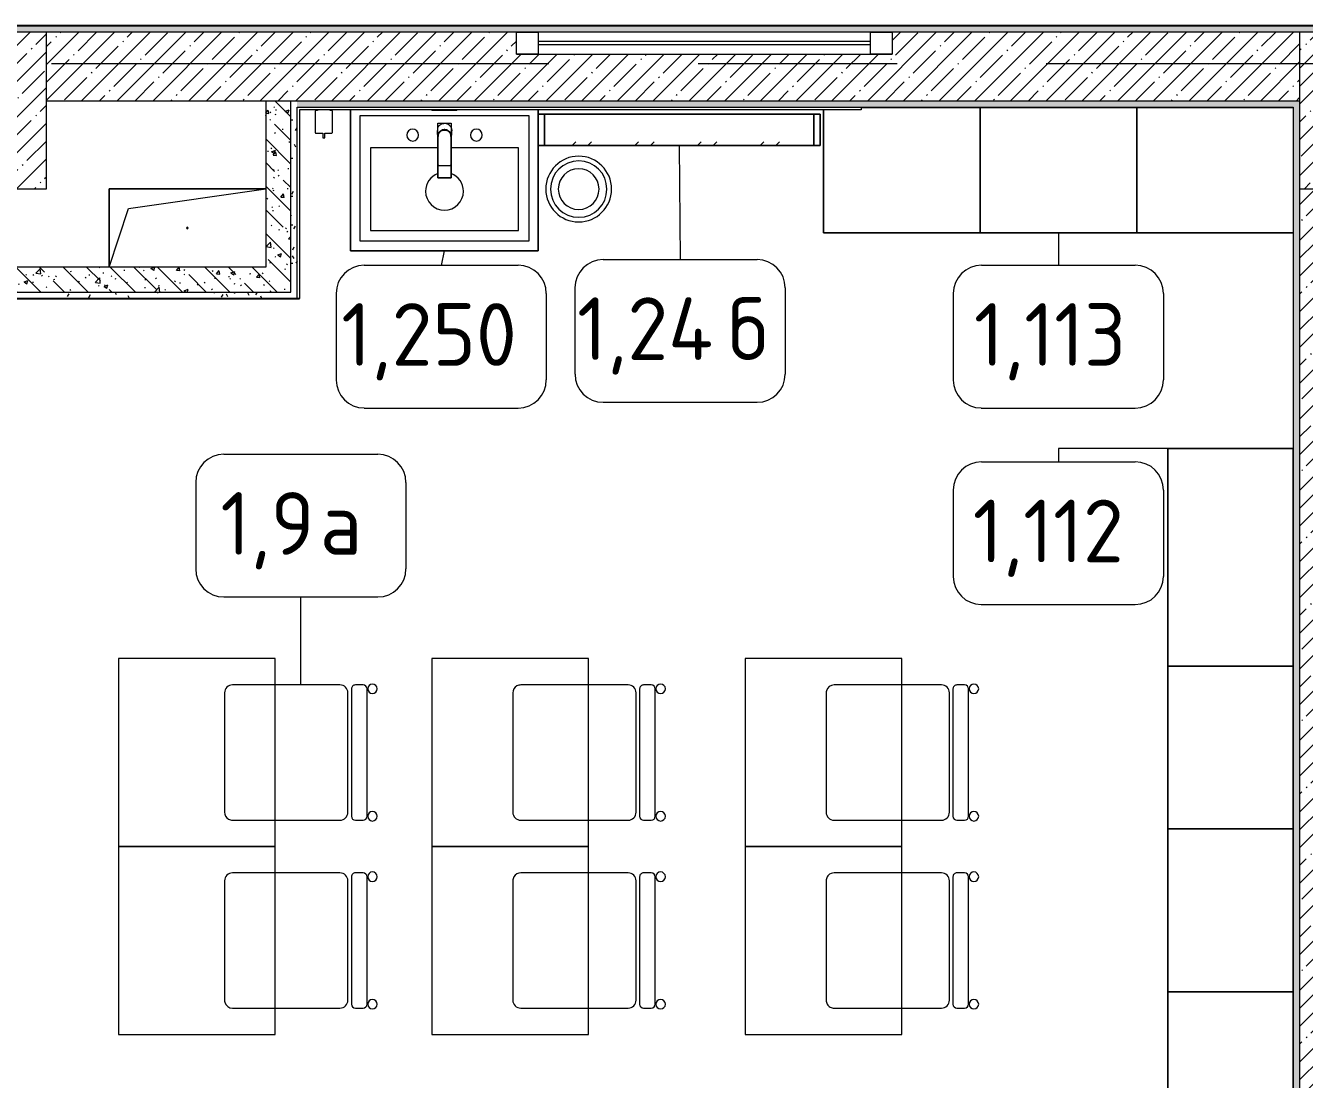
# Model space of a CAD drawing. Header units: millimetres. Extents: x 35840 to 252964, y -8553 to 29000.
# Drawn here: x 43343 to 47425, y 4556 to 7921 of the extents above; entities that cross this region are included whole.
import ezdxf

# ---------------------------------------------------------------- set-up
doc = ezdxf.new("R2010")
doc.units = ezdxf.units.MM
doc.linetypes.add('Осевая', pattern=[3175, 635, -476.25, 1587.5, -476.25])
for name, color, linetype, lineweight in [('0-1', 7, 'Continuous', 9), ('A-GENM', 7, 'Continuous', 9), ('A-GLAZ', 7, 'Continuous', 9), ('A-GLAZ-1', 7, 'Continuous', 13), ('A-WALL', 7, 'Continuous', 9), ('I-FURN', 7, 'Continuous', 9), ('I-FURN-IDEN', 7, 'Continuous', 9), ('I-WALL', 7, 'Continuous', 9), ('P-SANR-FIXT', 7, 'Continuous', 9), ('P-SANR-FIXT-2', 7, 'Continuous', 13), ('S-COLS', 7, 'Continuous', 9), ('Оси-2', 7, 'Осевая', 9)]:
    doc.layers.add(name, color=color, linetype=linetype, lineweight=lineweight)
for name, color, linetype, lineweight, true_color in [('A-WALL-1', 9, 'Continuous', 9, 0x808080), ('A-WALL-FNSH-1', 9, 'Continuous', 9, 0x808080), ('I-FURN-1', 9, 'Continuous', 9, 0x808080), ('P-SANR-FIXT-1', 9, 'Continuous', 13, 0x808080)]:
    doc.layers.add(name, color=color, linetype=linetype, lineweight=lineweight, true_color=true_color)
doc.styles.add('GOST Common', font='GOST_Common.ttf', dxfattribs={"height": 200})
pattern_1 = [(45, (600, 0), (-57.02463, 57.02463), []), (45, (657.025, 0), (-57.02463, 57.02463), [100.806, -20.161, 3.353, -16.808])]
pattern_2 = [(135, (600, 0), (-75.43415, -75.43415), [106.68, -17.78, 3.556, -17.78]), (135, (600, 75.39), (-75.43415, -75.43415), []), (50, (600, 0), (127.52922, -11.15758), [13.335, -146.685]), (355, (600, 0), (-24.66966, 133.74002), [10.668, -117.348]), (100.451, (610.63, -0.93), (102.85973, 122.58178), [11.333, -124.663]), (46.184, (600, 35.56), (189.75516, -29.43036), [20.002, -220.027]), (96.636, (615.81, 33.1), (166.1822, 173.1996), [17, -186.995]), (351.184, (600, 35.56), (166.1839, 173.1976), [16.002, -176.022]), (21, (617.78, 26.67), (106.13027, -71.58603), [13.335, -146.685]), (326, (617.78, 26.67), (43.26188, 128.93175), [10.668, -117.348]), (71.451, (626.62, 20.7), (149.39198, 57.34505), [11.333, -124.663]), (37.5, (600, 0), (2.16223, 59.188357), [3.353, -112.573, 3.353, -115.773, -117.792]), (37.5, (600, 0), (2.16223, 59.188357), [-235.052, 3.353, -114.44]), (7.5, (600, 0), (46.77386, 70.12615), [3.353, -64.567, 3.353, -109.906, -44.894]), (7.5, (600, 0), (46.77386, 70.12615), [-181.178, 3.353, -41.542]), (327.5, (560.35, 0), (94.91367, -4.010093), [3.353, -41.097, 3.353, -135.331, -184.023]), (327.5, (560.35, 0), (94.91367, -4.010093), [-183.134, 3.353, -180.67]), (317.5, (542.57, 0), (103.69057, 17.79882), [3.353, -54.432, 3.353, -88.748, -130.683]), (317.5, (542.57, 0), (103.69057, 17.79882), [-149.885, 3.353, -127.33])]
pattern_3 = [(0, (600, 0), (121.92, 30.48), [10.058, -81.382, 10.058, -81.382, -487.68]), (0, (600, 0), (121.92, 30.48), [-182.88, 10.058, -172.822, 10.058, -81.382, -213.36]), (0, (600, 0), (121.92, 30.48), [-457.2, 10.058, -50.902, 10.058, -142.342]), (120, (645.72, 15.24), (-87.356454, 90.345817), [10.058, -81.382, 10.058, -81.382, -487.68]), (120, (645.72, 15.24), (-87.356454, 90.345817), [-182.88, 10.058, -172.822, 10.058, -81.382, -213.36]), (120, (645.72, 15.24), (-87.356454, 90.345817), [-457.2, 10.058, -50.902, 10.058, -142.342]), (240, (660.96, 76.2), (-34.563546, -120.825817), [10.058, -81.382, 10.058, -81.382, -487.68]), (240, (660.96, 76.2), (-34.563546, -120.825817), [-182.88, 10.058, -172.822, 10.058, -81.382, -213.36]), (240, (660.96, 76.2), (-34.563546, -120.825817), [-457.2, 10.058, -50.902, 10.058, -142.342])]

# ---------------------------------------------------------------- blocks, each defined once
blk = doc.blocks.new('BSC_Колонна _Прямоугольная - 500х500-V1-План расстановки мебели и оборудования 1 этажа в осях 12-23')
at = {"layer": 'S-COLS'}
h = blk.add_hatch(dxfattribs=at)
h.set_pattern_fill('FP_3', color=256, style=0, pattern_type=2)
h.set_pattern_definition([(45, (-42560, -7650), (-57.02463, 57.02463), []), (45, (-42502.975, -7650), (-57.02463, 57.02463), [100.806, -20.161, 3.353, -16.808])])
h.paths.add_polyline_path([(-250, -250), (250, -250), (250, 250), (-250, 250)])
for p, q in [((250, 250), (-250, 250)), ((-250, 250), (-250, -250)), ((250, -250), (250, 250)), ((-250, -250), (250, -250))]:
    blk.add_line(p, q, dxfattribs=at)
blk = doc.blocks.new('BSC_Колонна _Прямоугольная - 500х500-V2-План расстановки мебели и оборудования 1 этажа в осях 12-23')
at = {"layer": 'S-COLS'}
h = blk.add_hatch(dxfattribs=at)
h.set_pattern_fill('FP_4', color=256, style=0, pattern_type=2)
h.set_pattern_definition([(45, (-47060, -7650), (-57.02463, 57.02463), []), (45, (-47002.975, -7650), (-57.02463, 57.02463), [100.806, -20.161, 3.353, -16.808])])
h.paths.add_polyline_path([(-250, -250), (250, -250), (250, 250), (-250, 250)])
for p, q in [((250, 250), (-250, 250)), ((-250, 250), (-250, -250)), ((250, -250), (250, 250)), ((-250, -250), (250, -250))]:
    blk.add_line(p, q, dxfattribs=at)
blk = doc.blocks.new('GM_Отверстие прямоугольное _в плите_ - Отверстие-V57-План расстановки мебели и оборудования 1 этажа в осях 12-23')
at = {"layer": 'A-GENM'}
for p, q in [((-250, -125), (-250, 125)), ((-250, 125), (250, 125)), ((250, 125), (-250, 125)), ((-250, 125), (-250, -125)), ((-187.5, 62.5), (250, 125)), ((-250, -125), (-187.5, 62.5))]:
    blk.add_line(p, q, dxfattribs=at)
for start, end in [(360, 180), (180, 360)]:
    blk.add_arc((0, 0), 2.5, start, end, dxfattribs=at)
blk = doc.blocks.new('Стол базовый прямоугольный - 1_7а-25476368-План расстановки мебели и оборудования 1 этажа в осях 12-23')
at = {"layer": 'I-FURN-1'}
for p, q in [((250, 300), (-250, 300)), ((-250, 300), (-250, -300)), ((250, -300), (250, 300)), ((-250, -300), (250, -300))]:
    blk.add_line(p, q, dxfattribs=at)
blk = doc.blocks.new('Стул Breuer - 1_9а-V83-План расстановки мебели и оборудования 1 этажа в осях 12-23')
at = {"layer": 'I-FURN-1'}
for p, q in [((-215.9, 215.9), (-215.9, 80)), ((190.5, 241.3), (-190.5, 241.3)), ((215.9, 80), (215.9, 215.9)), ((-215.9, 80), (-215.9, -127)), ((215.9, -127), (215.9, 80)), ((-190.5, -152.4), (190.5, -152.4)), ((-215.9, -176.2), (-215.9, -200.8)), ((203.2, -163.5), (-203.2, -163.5)), ((215.9, -200.8), (215.9, -176.2)), ((-203.2, -213.5), (203.2, -213.5))]:
    blk.add_line(p, q, dxfattribs=at)
for centre, radius, start, end in [((-190.5, 215.9), 25.4, 165, 180), ((-190.5, 215.9), 25.4, 150, 165), ((-190.5, 215.9), 25.4, 90, 150), ((190.5, 215.9), 25.4, 0, 90), ((-190.5, -127), 25.4, 180, 270), ((190.5, -127), 25.4, 270, 360), ((-203.2, -176.2), 12.7, 90, 180), ((-203.2, -200.8), 12.7, 180, 270), ((203.2, -176.2), 12.7, 360, 90), ((203.2, -200.8), 12.7, 270, 360), ((-203.5, -230.6), 15.1, 360, 180), ((-203.5, -230.6), 15.1, 180, 360), ((203.7, -230.6), 15.1, 360, 180), ((203.7, -230.6), 15.1, 180, 360)]:
    blk.add_arc(centre, radius, start, end, dxfattribs=at)
blk = doc.blocks.new('Стул Breuer - 1_9а-V84-План расстановки мебели и оборудования 1 этажа в осях 12-23')
at = {"layer": 'I-FURN-1'}
for p, q in [((-215.9, 215.9), (-215.9, 80)), ((190.5, 241.3), (-190.5, 241.3)), ((215.9, 80), (215.9, 215.9)), ((-215.9, 80), (-215.9, -127)), ((215.9, -127), (215.9, 80)), ((-190.5, -152.4), (190.5, -152.4)), ((-215.9, -176.2), (-215.9, -200.8)), ((203.2, -163.5), (-203.2, -163.5)), ((215.9, -200.8), (215.9, -176.2)), ((-203.2, -213.5), (203.2, -213.5))]:
    blk.add_line(p, q, dxfattribs=at)
for centre, radius, start, end in [((-190.5, 215.9), 25.4, 105, 180), ((-190.5, 215.9), 25.4, 90, 105), ((190.5, 215.9), 25.4, 0, 90), ((-190.5, -127), 25.4, 180, 270), ((190.5, -127), 25.4, 270, 360), ((-203.2, -176.2), 12.7, 90, 180), ((-203.2, -200.8), 12.7, 180, 270), ((203.2, -176.2), 12.7, 360, 90), ((203.2, -200.8), 12.7, 270, 360), ((-203.5, -230.6), 15.1, 360, 180), ((-203.5, -230.6), 15.1, 180, 360), ((203.7, -230.6), 15.1, 360, 180), ((203.7, -230.6), 15.1, 180, 360)]:
    blk.add_arc(centre, radius, start, end, dxfattribs=at)
blk = doc.blocks.new('Стул Breuer - 1_9а-V82-План расстановки мебели и оборудования 1 этажа в осях 12-23')
at = {"layer": 'I-FURN-1'}
for p, q in [((-215.9, 215.9), (-215.9, 0)), ((190.5, 241.3), (-190.5, 241.3)), ((215.9, 0), (215.9, 215.9)), ((-215.9, 0), (-215.9, -127)), ((215.9, -127), (215.9, 0)), ((-190.5, -152.4), (190.5, -152.4)), ((-215.9, -176.2), (-215.9, -200.8)), ((203.2, -163.5), (-203.2, -163.5)), ((215.9, -200.8), (215.9, -176.2)), ((-203.2, -213.5), (203.2, -213.5))]:
    blk.add_line(p, q, dxfattribs=at)
for centre, radius, start, end in [((-190.5, 215.9), 25.4, 90, 180), ((190.5, 215.9), 25.4, 30, 90), ((190.5, 215.9), 25.4, 0, 30), ((-190.5, -127), 25.4, 180, 270), ((190.5, -127), 25.4, 270, 360), ((-203.2, -176.2), 12.7, 90, 180), ((-203.2, -200.8), 12.7, 180, 270), ((203.2, -176.2), 12.7, 360, 90), ((203.2, -200.8), 12.7, 270, 360), ((-203.5, -230.6), 15.1, 360, 180), ((-203.5, -230.6), 15.1, 180, 360), ((203.7, -230.6), 15.1, 360, 180), ((203.7, -230.6), 15.1, 180, 360)]:
    blk.add_arc(centre, radius, start, end, dxfattribs=at)
blk = doc.blocks.new('Стул Breuer - 1_9а-V72-План расстановки мебели и оборудования 1 этажа в осях 12-23')
at = {"layer": 'I-FURN-1'}
for p, q in [((-215.9, 215.9), (-215.9, 0)), ((190.5, 241.3), (-190.5, 241.3)), ((215.9, 0), (215.9, 215.9)), ((-215.9, 0), (-215.9, -127)), ((215.9, -127), (215.9, 0)), ((-190.5, -152.4), (190.5, -152.4)), ((-215.9, -176.2), (-215.9, -200.8)), ((203.2, -163.5), (-203.2, -163.5)), ((215.9, -200.8), (215.9, -176.2)), ((-203.2, -213.5), (203.2, -213.5))]:
    blk.add_line(p, q, dxfattribs=at)
for centre, radius, start, end in [((-190.5, 215.9), 25.4, 90, 180), ((190.5, 215.9), 25.4, 60, 90), ((190.5, 215.9), 25.4, 0, 60), ((-190.5, -127), 25.4, 180, 270), ((190.5, -127), 25.4, 270, 360), ((-203.2, -176.2), 12.7, 90, 180), ((-203.2, -200.8), 12.7, 180, 270), ((203.2, -176.2), 12.7, 360, 90), ((203.2, -200.8), 12.7, 270, 360), ((-203.5, -230.6), 15.1, 360, 180), ((-203.5, -230.6), 15.1, 180, 360), ((203.7, -230.6), 15.1, 360, 180), ((203.7, -230.6), 15.1, 180, 360)]:
    blk.add_arc(centre, radius, start, end, dxfattribs=at)
blk = doc.blocks.new('Стул Breuer - 1_9а-V85-План расстановки мебели и оборудования 1 этажа в осях 12-23')
at = {"layer": 'I-FURN-1'}
for p, q in [((-215.9, 215.9), (-215.9, 0)), ((190.5, 241.3), (-190.5, 241.3)), ((215.9, 0), (215.9, 215.9)), ((-215.9, 0), (-215.9, -127)), ((215.9, -127), (215.9, 0)), ((-190.5, -152.4), (190.5, -152.4)), ((-215.9, -176.2), (-215.9, -200.8)), ((203.2, -163.5), (-203.2, -163.5)), ((215.9, -200.8), (215.9, -176.2)), ((-203.2, -213.5), (203.2, -213.5))]:
    blk.add_line(p, q, dxfattribs=at)
for centre, radius, start, end in [((-190.5, 215.9), 25.4, 90, 180), ((190.5, 215.9), 25.4, 75, 90), ((190.5, 215.9), 25.4, 0, 75), ((-190.5, -127), 25.4, 180, 270), ((190.5, -127), 25.4, 270, 360), ((-203.2, -176.2), 12.7, 90, 180), ((-203.2, -200.8), 12.7, 180, 270), ((203.2, -176.2), 12.7, 360, 90), ((203.2, -200.8), 12.7, 270, 360), ((-203.5, -230.6), 15.1, 360, 180), ((-203.5, -230.6), 15.1, 180, 360), ((203.7, -230.6), 15.1, 360, 180), ((203.7, -230.6), 15.1, 180, 360)]:
    blk.add_arc(centre, radius, start, end, dxfattribs=at)
blk = doc.blocks.new('Стул Breuer - 1_9а-V86-План расстановки мебели и оборудования 1 этажа в осях 12-23')
at = {"layer": 'I-FURN-1'}
for p, q in [((-215.9, 215.9), (-215.9, 0)), ((190.5, 241.3), (-190.5, 241.3)), ((215.9, 0), (215.9, 215.9)), ((-215.9, 0), (-215.9, -127)), ((215.9, -127), (215.9, 0)), ((-190.5, -152.4), (190.5, -152.4)), ((-215.9, -176.2), (-215.9, -200.8)), ((203.2, -163.5), (-203.2, -163.5)), ((215.9, -200.8), (215.9, -176.2)), ((-203.2, -213.5), (203.2, -213.5))]:
    blk.add_line(p, q, dxfattribs=at)
for centre, radius, start, end in [((-190.5, 215.9), 25.4, 165, 180), ((-190.5, 215.9), 25.4, 150, 165), ((-190.5, 215.9), 25.4, 135, 150), ((-190.5, 215.9), 25.4, 120, 135), ((-190.5, 215.9), 25.4, 105, 120), ((-190.5, 215.9), 25.4, 90, 105), ((190.5, 215.9), 25.4, 75, 90), ((190.5, 215.9), 25.4, 60, 75), ((190.5, 215.9), 25.4, 45, 60), ((190.5, 215.9), 25.4, 0, 45), ((-190.5, -127), 25.4, 180, 270), ((190.5, -127), 25.4, 270, 360), ((-203.2, -176.2), 12.7, 90, 180), ((-203.2, -200.8), 12.7, 180, 270), ((203.2, -176.2), 12.7, 360, 90), ((203.2, -200.8), 12.7, 270, 360), ((-203.5, -230.6), 15.1, 360, 180), ((-203.5, -230.6), 15.1, 180, 360), ((203.7, -230.6), 15.1, 360, 180), ((203.7, -230.6), 15.1, 180, 360)]:
    blk.add_arc(centre, radius, start, end, dxfattribs=at)
blk = doc.blocks.new('Мойка кухонная - Раковина Roca Victoria-N Unik 600х460 мм-30768662-План расстановки мебели и оборудования 1 этажа в осях 12-23')
at = {"layer": 'P-SANR-FIXT'}
for p, q in [((270, 0), (-270, 0)), ((-270, 0), (-270, -400)), ((270, -400), (270, 0)), ((-21, -102.3), (-236.6, -102.3)), ((-236.6, -102.3), (-236.6, -366.4)), ((236.1, -102.3), (21, -102.3)), ((236.1, -366.4), (236.1, -102.3)), ((-236.6, -366.4), (236.1, -366.4)), ((-270, -400), (270, -400))]:
    blk.add_line(p, q, dxfattribs=at)
for centre, radius, start, end in [((-101.6, -61.9), 19, 90, 180), ((-101.6, -61.9), 19, 180, 270), ((-101.6, -61.9), 19, 360, 90), ((-101.6, -61.9), 19.1, 270, 360), ((101.6, -61.9), 19.1, 360, 180), ((101.6, -61.9), 19.1, 180, 360), ((0, -241.3), 60.5, 110.4698, 180), ((0, -241.3), 60.5, 360, 69.5198), ((0, -241.3), 60.5, 180, 360)]:
    blk.add_arc(centre, radius, start, end, dxfattribs=at)
blk = doc.blocks.new('Зеркало обычное - Доска 2-32858921-План расстановки мебели и оборудования 1 этажа в осях 12-23')
at = {"layer": 'I-FURN'}
h = blk.add_hatch(dxfattribs=at)
h.set_pattern_fill('FP_86', color=256, style=0, pattern_type=2)
h.set_pattern_definition([(45, (50, 50), (-200, 0), [141.42, -141.42]), (45, (100, 50), (-200, 0), [70.71, -212.13]), (45, (50, 100), (-200, 0), [70.71, -212.13])])
h.paths.add_polyline_path([(-104.9, -40), (430, -40), (430, 60), (-430, 60), (-430, -40), (-286, -40)])
at = {"layer": 'I-FURN-1'}
for p, q in [((450, 60), (-450, 60)), ((-450, 60), (-450, -40)), ((-450, -40), (-450, 60)), ((-450, 60), (-430, 60)), ((430, 60), (-430, 60)), ((-430, 60), (-430, -40)), ((-430, -40), (-430, 60)), ((-430, 60), (430, 60)), ((-430, 60), (430, 60)), ((430, 60), (-430, 60)), ((-430, 60), (430, 60)), ((-430, -40), (-430, 60)), ((-430, -40), (-430, 60)), ((430, -40), (430, 60)), ((430, 60), (430, -40)), ((430, 60), (450, 60)), ((430, 60), (430, -40)), ((430, -40), (430, 60)), ((450, -40), (450, 60)), ((450, 60), (450, -40)), ((-450, -40), (450, -40)), ((-430, -40), (-450, -40)), ((-430, -40), (430, -40)), ((430, -40), (-430, -40)), ((430, -40), (-430, -40)), ((-430, -40), (430, -40)), ((430, -40), (-430, -40)), ((450, -40), (430, -40))]:
    blk.add_line(p, q, dxfattribs=at)
blk = doc.blocks.new('сифон - Для раковины-30649612-План расстановки мебели и оборудования 1 этажа в осях 12-23')
at = {"layer": 'P-SANR-FIXT-1'}
for p, q in [((233, 40), (231.1, 40)), ((231.1, -40), (231.1, 40)), ((231.1, -40), (233, -40))]:
    blk.add_line(p, q, dxfattribs=at)
blk = doc.blocks.new('смеситель для раковины - Default-V218-План расстановки мебели и оборудования 1 этажа в осях 12-23')
at = {"layer": '0-1'}
for p, q in [((-20.7, -16.7), (-20.7, -17.2)), ((-20.3, -15.8), (-20.3, -19.4)), ((20.3, -19.4), (20.3, -15.8)), ((20.8, -17.2), (20.8, -16.7)), ((22.8, -2.9), (21.7, -15.4)), ((-20.3, -111.8), (20.3, -111.8)), ((-21, -151.6), (21, -151.6))]:
    blk.add_line(p, q, dxfattribs=at)
at = {"layer": '0-1', "flags": 128}
for points in [[(-21.7, -15.4), (-22.3, -8.3), (-22.8, -2.9)], [(-21, -89.3), (-21, -88.6), (-21, -88.2), (-21, -88), (-21, -88)], [(21, -88.3), (21, -88.3), (21, -88.5), (21, -88.9), (21, -89.1)]]:
    blk.add_lwpolyline(points, dxfattribs=at)
at = {"layer": 'P-SANR-FIXT-1'}
for p, q in [((-21, -151.6), (-21, 23)), ((-21, 23), (21, 23)), ((21, 23), (21, -151.6)), ((-20.3, -109.7), (-20.3, -111.8)), ((-20.3, -111.8), (-20.3, -111.8)), ((20.3, -111.8), (20.3, -109.7)), ((20.3, -111.8), (20.3, -111.8)), ((21, -151.6), (-21, -151.6))]:
    blk.add_line(p, q, dxfattribs=at)
at = {"layer": 'P-SANR-FIXT-1', "flags": 128}
for points in [[(21.1, -17.1), (21.5, -12.3), (22, -7.6), (22.4, -2.9), (22.9, 1.8)], [(22.9, 1.8), (22.4, -2.9), (22, -7.6), (21.5, -12.3), (21.1, -17.1)], [(-21, -37.9), (-21, -91), (-21, -144)], [(-20.3, -18.4), (-20.3, -17.1), (-20.3, -15.8)], [(-20.3, -109.7), (-20.3, -60.2), (-20.3, -19.4)], [(20.3, -15.8), (20.3, -17.1), (20.3, -18.4)], [(20.3, -19.4), (20.3, -60.2), (20.3, -109.7)], [(21, -17.1), (21, -16.6), (21, -16.1), (21, -15.6), (21, -15.1)], [(21, -37.9), (21, -32.7), (21, -27.5), (21, -22.3), (21, -17.1)], [(21, -144), (21, -91), (21, -37.9)]]:
    blk.add_lwpolyline(points, dxfattribs=at)
at = {"layer": 'P-SANR-FIXT-1'}
for centre, major_axis, ratio, start_param, end_param in [((0, -17.2), (20.8, 0), 0.98634, 1.016731, 2.128653), ((-9809.3, -72.1), (9788.3, 0.5), 0.986286, 0.003489, 0.005645), ((0, -17.2), (-20.8, 0), 0.98634, 6.029227, 6.283185), ((0, -17.2), (20.8, 0), 0.98634, 3.141593, 3.222501), ((0, -17.2), (20.8, 0), 0.98634, 2.513274, 2.57608), ((0, -17.2), (20.8, 0), 0.98634, 0.56555, 0.628319), ((0, -17.2), (20.8, 0), 0.98634, 0, 0.254049), ((0, -17.2), (20.8, 0), 0.98634, 6.202274, 6.283185)]:
    blk.add_ellipse(centre, major_axis=major_axis, ratio=ratio, start_param=start_param, end_param=end_param, dxfattribs=at)
for points, knots in [([(-21.7, 7.4), (-21.2, 8.6), (-20.2, 11.1), (-18, 14.3), (-15.3, 17.2), (-12.2, 19.6), (-8.7, 21.4), (-5.4, 22.4), (-2.5, 22.9), (0.8, 23.1), (4.8, 22.7), (8.8, 21.3), (11.6, 19.8), (13.7, 18.4), (15.6, 16.8), (17.8, 14.5), (21.2, 9.7), (22.5, 5.1), (22.9, 1.8)], [0.1111111, 0.1111111, 0.1111111, 0.1111111, 0.1666667, 0.2222222, 0.2777778, 0.3333333, 0.3888889, 0.4444444, 0.4791667, 0.5138889, 0.5833333, 0.6527778, 0.6875, 0.7222222, 0.7569444, 0.7916667, 0.8611111, 1, 1, 1, 1]), ([(-21, -15), (-20.9, -13.9), (-20.5, -11.7), (-19.3, -8.4), (-17.6, -5.5), (-14.7, -1.9), (-10.1, 1.7), (-4.5, 3.5), (0, 3.8), (3.4, 3.6), (6.8, 2.8), (11.1, 0.9), (14.8, -1.9), (17.6, -5.5), (19.3, -8.5), (20.5, -11.7), (20.9, -14), (21, -15.1)], [0, 0, 0, 0, 0.055556, 0.111111, 0.166667, 0.222222, 0.333333, 0.444444, 0.5, 0.555556, 0.611111, 0.666667, 0.777778, 0.833333, 0.888889, 0.944444, 1, 1, 1, 1]), ([(-20.3, -15.8), (-20.3, -13.7), (-19.8, -10.7), (-17.9, -6.9), (-16.3, -4.7), (-14.8, -3.1), (-13, -1.5), (-11.1, -0.2), (-9, 0.8), (-7.3, 1.5), (-5.5, 2), (-3.5, 2.4), (-1.4, 2.7), (1, 2.7), (3.3, 2.5), (5.5, 2), (7.7, 1.3), (9.3, 0.6), (10.2, 0.2), (10.4, 0.1)], [0, 0, 0, 0, 0.1111111, 0.1666667, 0.2222222, 0.25, 0.2777778, 0.3333333, 0.3611111, 0.3888889, 0.4166667, 0.4444444, 0.4791667, 0.5138889, 0.5486111, 0.5833333, 0.6180556, 0.6527778, 0.6637204, 0.6637204, 0.6637204, 0.6637204]), ([(-20.3, -19.4), (-20.3, -18.2), (-20.2, -15.9), (-19.3, -12.3), (-18, -9.6), (-16.8, -7.5), (-15.7, -6.1), (-14.5, -4.7), (-12.8, -3), (-9.4, -0.5), (-3.7, 1.7), (2.4, 1.7), (7.1, 0.4), (10.9, -1.5), (13.6, -3.7), (15.4, -5.7), (16.5, -7.1), (17.8, -9), (18.9, -11.5), (20, -15), (20.3, -17.7), (20.3, -19.4)], [0, 0, 0, 0, 0.055556, 0.111111, 0.166667, 0.194444, 0.222222, 0.25, 0.277778, 0.333333, 0.444444, 0.555556, 0.611111, 0.666667, 0.75, 0.770833, 0.791667, 0.833333, 0.875, 0.916667, 1, 1, 1, 1]), ([(-22.9, -0.3), (-22.8, -1.4), (-22.6, -3), (-22.4, -5.3), (-22.1, -7.6), (-21.9, -8.8), (-21.8, -10)], [0, 0, 0, 0, 0.2, 0.3, 0.4, 0.6, 0.6, 0.6, 0.6]), ([(-21.8, -13.9), (-21.9, -12.9), (-22, -10.9), (-22.2, -8.4), (-22.3, -6.9), (-22.4, -5.5), (-22.5, -4.4), (-22.6, -3.8), (-22.6, -3.6)], [0, 0, 0, 0, 0.125, 0.25, 0.375, 0.5, 0.625, 0.6821513, 0.6821513, 0.6821513, 0.6821513]), ([(-21, -88.1), (-21, -84.5), (-21, -78.9), (-21.1, -72.5), (-21.1, -68.8), (-21.1, -66.1), (-21.1, -63.2), (-21.1, -59.3), (-21.1, -54.3), (-21.2, -48.8), (-21.2, -44.2), (-21.2, -41), (-21.3, -38.7), (-21.3, -37), (-21.3, -35.6), (-21.3, -34.5), (-21.3, -33.4), (-21.4, -31.8), (-21.4, -30), (-21.4, -27.9), (-21.5, -25.2), (-21.5, -22.1), (-21.6, -18.9), (-21.7, -16.1), (-21.8, -14.6), (-21.8, -13.9)], [0, 0, 0, 0, 0.083333, 0.125, 0.145833, 0.166667, 0.1875, 0.208333, 0.25, 0.291667, 0.333333, 0.375, 0.416667, 0.458333, 0.479167, 0.5, 0.520833, 0.541667, 0.583333, 0.625, 0.666667, 0.75, 0.833333, 0.916667, 1, 1, 1, 1]), ([(-21.7, -10.9), (-21.7, -11.2), (-21.6, -12.2), (-21.5, -13.7), (-21.3, -15.4), (-21.2, -16.5), (-21.1, -17.1)], [0.6540054, 0.6540054, 0.6540054, 0.6540054, 0.7, 0.8, 0.9, 1, 1, 1, 1]), ([(10.6, 0), (10.9, -0.2), (11.9, -0.8), (13.5, -1.9), (15.1, -3.4), (16.9, -5.4), (19.5, -9.5), (20.3, -13.2), (20.3, -15.8)], [0.6666667, 0.6666667, 0.6666667, 0.6666667, 0.6875, 0.7222222, 0.7569444, 0.7916667, 0.8611111, 1, 1, 1, 1]), ([(21.8, -13.9), (21.8, -14.6), (21.7, -16.1), (21.6, -18.9), (21.5, -22.1), (21.5, -25.2), (21.4, -27.9), (21.4, -30), (21.4, -31.8), (21.3, -33.4), (21.3, -34.5), (21.3, -35.6), (21.3, -37), (21.3, -38.7), (21.3, -41), (21.2, -44.2), (21.2, -48.8), (21.2, -54.3), (21.1, -59.3), (21.1, -63.2), (21.1, -66.1), (21.1, -68.8), (21.1, -72.5), (21, -78.9), (21, -84.5), (21, -88.1)], [0, 0, 0, 0, 0.083333, 0.166667, 0.25, 0.333333, 0.375, 0.416667, 0.458333, 0.479167, 0.5, 0.520833, 0.541667, 0.583333, 0.625, 0.666667, 0.708333, 0.75, 0.791667, 0.8125, 0.833333, 0.854167, 0.875, 0.916667, 1, 1, 1, 1]), ([(22.9, -0.3), (22.9, -0.4), (22.9, -0.8), (22.8, -1.5), (22.7, -2.4), (22.6, -3.4), (22.5, -4.5), (22.4, -5.5), (22.2, -6.9), (22, -8.7), (21.8, -10.8), (21.6, -12.5), (21.4, -13.9), (21.3, -15), (21.2, -16), (21.1, -16.7), (21.1, -17.1)], [0, 0, 0, 0, 0.03125, 0.0625, 0.125, 0.1875, 0.25, 0.3125, 0.375, 0.5, 0.625, 0.75, 0.8125, 0.875, 0.9375, 1, 1, 1, 1]), ([(21.8, -13.9), (21.8, -15.1), (21.7, -16.8), (21.3, -18.6), (21.1, -19.2)], [0, 0, 0, 0, 0.1111111, 0.1793104, 0.1793104, 0.1793104, 0.1793104]), ([(22.9, -0.3), (22.9, -0.8), (22.8, -2), (22.6, -3.7), (22.4, -5.2), (22.3, -6.4), (22.2, -7.3), (22.2, -8.4), (22, -10), (21.9, -11.9), (21.8, -13.3), (21.8, -13.9)], [0, 0, 0, 0, 0.166667, 0.333333, 0.5, 0.583333, 0.666667, 0.75, 0.833333, 0.916667, 1, 1, 1, 1]), ([(-21, -144), (-21, -144.4), (-21, -145.2), (-21, -146.9), (-21, -148.7), (-21, -150.5), (-21, -151.5), (-21, -151.7), (-21, -151.6)], [0, 0, 0, 0, 0.0555556, 0.1111111, 0.2222222, 0.3333333, 0.4444444, 0.5555556, 0.5555556, 0.5555556, 0.5555556]), ([(21, -151.6), (21, -151.7), (21, -151.5), (21, -150.5), (21, -148.7), (21, -146.9), (21, -145.2), (21, -144.4), (21, -144)], [0.4444444, 0.4444444, 0.4444444, 0.4444444, 0.5555556, 0.6666667, 0.7777778, 0.8888889, 0.9444444, 1, 1, 1, 1])]:
    blk.add_open_spline(points, degree=3, knots=knots, dxfattribs=at)
for points in [[(22.9, 0.8), (22.9, 0.4), (22.9, 0.1), (22.9, -0.3)], [(-22.5, -5.4), (-22.8, -3.7), (-23, -2), (-22.9, -0.3)], [(-21.1, -19.2), (-21.5, -17.5), (-21.8, -15.7), (-21.8, -13.9)], [(-21, -15), (-21, -15.3), (-21.1, -16), (-21.1, -16.7), (-21.1, -17.1)], [(21, -15.1), (21, -15.4), (21.1, -16.1), (21.1, -16.7), (21.1, -17.1)], [(21.1, -17.1), (21.1, -18.8), (21.1, -22.3), (21.1, -27.5), (21, -32.7), (21, -36.1), (21, -37.9)], [(21.1, -17.1), (21.2, -15.7), (21.5, -12.9), (22, -8.7), (22.5, -4.5), (22.8, -1.7), (22.9, -0.3)], [(22.9, -0.3), (23, -2.6), (22.7, -4.8), (22.1, -7)]]:
    blk.add_open_spline(points, degree=3, dxfattribs=at)
blk = doc.blocks.new('TOY_Диспансер мыло - Дозатор Elegance new 11654 019001 хром-30648319-План расстановки мебели и оборудования 1 этажа в осях 12-23')
at = {"layer": 'A-GENM'}
for p, q in [((122.2, 81.7), (99.5, 81.7)), ((127.9, 96.6), (122.2, 96.6)), ((122.2, 96.6), (122.2, 81.7)), ((127.9, 81.7), (127.9, 96.6)), ((150.5, 81.7), (127.9, 81.7)), ((97.5, 79.7), (97.5, 12)), ((152.5, 12), (152.5, 79.7)), ((99.5, 10), (105, 10)), ((105, 10), (105, 7.5)), ((145, 7.3), (145, 10)), ((145, 10), (150.5, 10))]:
    blk.add_line(p, q, dxfattribs=at)
for centre, start, end in [((99.5, 79.7), 90, 180), ((150.5, 79.7), 360, 90), ((99.5, 12), 180, 270), ((150.5, 12), 270, 360)]:
    blk.add_arc(centre, 2, start, end, dxfattribs=at)
blk = doc.blocks.new('мусорная корзина - Round_ Metal-30590745-План расстановки мебели и оборудования 1 этажа в осях 12-23')
at = {"layer": 'P-SANR-FIXT-1'}
for radius, start, end in [(105, 0, 180), (90, 360, 180), (65, 0, 180), (105, 180, 360), (90, 180, 360), (65, 180, 360)]:
    blk.add_arc((0, 0), radius, start, end, dxfattribs=at)
blk = doc.blocks.new('шкаф 1_112 - шкаф 1_112-31117176-План расстановки мебели и оборудования 1 этажа в осях 12-23')
at = {"layer": 'I-FURN-1'}
for p, q in [((-400, 6070), (-400, 1115)), ((0, 6070), (-400, 6070)), ((0, 6070), (-400, 6070)), ((-400, 6070), (-400, 5375)), ((-400, 5375), (-400, 6070)), ((-400, 6070), (0, 6070)), ((0, 0), (0, 6070)), ((0, 5375), (0, 6070)), ((0, 6070), (0, 5375)), ((-400, 5375), (0, 5375)), ((0, 5375), (-400, 5375)), ((-400, 5375), (-400, 4855)), ((-400, 4855), (-400, 5375)), ((-400, 5375), (0, 5375)), ((-400, 5375), (0, 5375)), ((0, 5375), (-400, 5375)), ((0, 4855), (0, 5375)), ((0, 5375), (0, 4855)), ((-400, 4855), (0, 4855)), ((-400, 4855), (0, 4855)), ((0, 4855), (-400, 4855)), ((0, 4855), (-400, 4855)), ((-400, 4855), (-400, 4335)), ((-400, 4335), (-400, 4855)), ((-400, 4855), (0, 4855)), ((0, 4335), (0, 4855)), ((0, 4855), (0, 4335)), ((-400, 4335), (0, 4335)), ((0, 4335), (-400, 4335)), ((-400, 4335), (-400, 3815)), ((-400, 3815), (-400, 4335)), ((-400, 4335), (0, 4335)), ((-400, 4335), (0, 4335)), ((0, 4335), (-400, 4335)), ((0, 3815), (0, 4335)), ((0, 4335), (0, 3815))]:
    blk.add_line(p, q, dxfattribs=at)
blk = doc.blocks.new('1_113 тумба - 1_113 тумба-V270-План расстановки мебели и оборудования 1 этажа в осях 12-23')
at = {"layer": 'I-FURN-1'}
for p, q in [((-400, 1500), (-388, 1500)), ((-400, 121), (-400, 1500)), ((-400, 1500), (-400, 1000)), ((-400, 1000), (-400, 1500)), ((-400, 1500), (-388, 1500)), ((0, 1500), (0, 0)), ((0, 1000), (0, 1500)), ((0, 1500), (0, 1000)), ((0, 1000), (-400, 1000)), ((-400, 1000), (-400, 500)), ((-400, 500), (-400, 1000)), ((-400, 1000), (0, 1000)), ((-400, 1000), (0, 1000)), ((0, 1000), (-400, 1000)), ((0, 500), (0, 1000)), ((0, 1000), (0, 500)), ((-400, 500), (0, 500)), ((0, 500), (-400, 500)), ((0, 500), (-400, 500)), ((-400, 500), (-400, 121)), ((-400, 121), (-400, 500)), ((-400, 500), (0, 500)), ((0, 0), (0, 500)), ((0, 500), (0, 0)), ((0, 0), (-393, 0)), ((-393, 0), (0, 0)), ((0, 0), (-393, 0))]:
    blk.add_line(p, q, dxfattribs=at)
blk = doc.blocks.new('120_Окно_СКБ_1Ст - 120_Окно_СКБ_1Ст 400х1200 EI30-24228621-План расстановки мебели и оборудования 1 этажа в осях 12-23')
at = {"layer": 'A-GLAZ'}
for p, q in [((600, 110), (-600, 110)), ((530, 80), (-530, 80)), ((530, 70), (-530, 70)), ((-600, 40), (600, 40))]:
    blk.add_line(p, q, dxfattribs=at)
at = {"layer": 'A-GLAZ-1'}
for p, q in [((-600, 40), (-600, 110)), ((-600, 110), (-530, 110)), ((-530, 110), (-530, 40)), ((530, 40), (530, 110)), ((530, 110), (600, 110)), ((600, 110), (600, 40)), ((-530, 40), (-600, 40)), ((600, 40), (530, 40))]:
    blk.add_line(p, q, dxfattribs=at)
blk = doc.blocks.new('Марка_Мебель - В прямоуг_Balcon_Марка-25523697-План расстановки мебели и оборудования 1 этажа в осях 12-23')
at = {"layer": 'I-FURN-IDEN'}
for p, q in [((-2.455, 2.278), (2.455, 2.278)), ((-3.355, 1.378), (-3.355, -1.384)), ((3.355, 1.378), (3.355, -1.378)), ((-2.461, -2.278), (2.455, -2.278))]:
    blk.add_line(p, q, dxfattribs=at)
for centre, radius, start, end in [((-2.455, 1.378), 0.9, 90, 180), ((2.455, 1.378), 0.9, 0, 90), ((-2.461, -1.384), 0.893, 180, 270), ((2.455, -1.378), 0.9, 270, 0)]:
    blk.add_arc(centre, radius, start, end, dxfattribs=at)

msp = doc.modelspace()

# ---------------------------------------------------------------- hatches: boundary and pattern name
at = {"layer": 'I-WALL'}
h = msp.add_hatch(dxfattribs=at)
h.set_pattern_fill('FP_85', color=256, style=0, pattern_type=2)
h.set_pattern_definition(pattern_3)
h.paths.add_polyline_path([(75399, 7900), (75460, 7900), (75459, 7920), (73730, 7920), (73730, 7908), (73760, 7908), (73760, 7900), (74674.4, 7900)])
h.paths.add_polyline_path([(71775.7, 7900), (72250, 7900), (72250, 7908), (72280, 7908), (72280, 7920), (71660, 7920), (71660, 7908), (71690, 7908), (71690, 7900)])
h.paths.add_polyline_path([(70326.3, 7900), (70680, 7900), (70680, 7908), (70710, 7908), (70710, 7920), (69360, 7920), (69360, 7908), (69390, 7908), (69390, 7900)])
h.paths.add_polyline_path([(68152.3, 7900), (68230, 7900), (68230, 7908), (68260, 7908), (68260, 7920), (66860, 7920), (66860, 7908), (66890, 7908), (66890, 7900), (67427.6, 7900)])
h.paths.add_polyline_path([(65880, 7900), (65880, 7908), (65910, 7908), (65910, 7920), (60610, 7920), (60610, 7900), (65410, 7900)])
h.paths.add_polyline_path([(58110, 7900), (58110, 7920), (50710, 7920), (50710, 7900), (56910, 7900)])
h.paths.add_polyline_path([(47910, 7900), (48210, 7900), (48210, 7920), (41840, 7920), (41840, 7900), (47410, 7900)])
h.paths.add_polyline_path([(39340, 7900), (39340, 7920), (38760, 7920), (38760, 7900), (39040, 7900)])
h = msp.add_hatch(dxfattribs=at)
h.set_pattern_fill('FP_1', color=256, style=0, pattern_type=2)
h.set_pattern_definition(pattern_1)
h.paths.add_polyline_path([(47410, 7680), (47410, 7900), (46110, 7900), (46110, 7830), (44910, 7830), (44910, 7900), (43410, 7900), (43410, 7680), (47136.8, 7680)])
h = msp.add_hatch(dxfattribs=at)
h.set_pattern_fill('FP_22', color=256, style=0, pattern_type=2)
h.set_pattern_definition(pattern_2)
h.paths.add_polyline_path([(44190, 7150), (44190, 7680), (44110, 7680), (44110, 7150)])
h = msp.add_hatch(dxfattribs=at)
h.set_pattern_fill('FP_85', color=256, style=0, pattern_type=2)
h.set_pattern_definition(pattern_3)
h.paths.add_polyline_path([(44210, 7070), (44210, 7680), (44190, 7680), (44190, 7070)])
h = msp.add_hatch(dxfattribs=at)
h.set_pattern_fill('FP_85', color=256, style=0, pattern_type=2)
h.set_pattern_definition(pattern_3)
h.paths.add_polyline_path([(47390, 7660), (47410, 7660), (47410, 7680), (44210, 7680), (44210, 7660), (47389, 7660)])
h = msp.add_hatch(dxfattribs=at)
h.set_pattern_fill('FP_85', color=256, style=0, pattern_type=2)
h.set_pattern_definition(pattern_3)
h.paths.add_polyline_path([(47390, 130), (47410, 130), (47410, 7660), (47390, 7660), (47390, 141)])
h = msp.add_hatch(dxfattribs=at)
h.set_pattern_fill('FP_1', color=256, style=0, pattern_type=2)
h.set_pattern_definition(pattern_1)
h.paths.add_polyline_path([(47499.2, 400), (47630, 400), (47630, 7400), (47410, 7400), (47410, 400)])
h = msp.add_hatch(dxfattribs=at)
h.set_pattern_fill('FP_22', color=256, style=0, pattern_type=2)
h.set_pattern_definition(pattern_2)
h.paths.add_polyline_path([(44190, 7070), (44190, 7150), (42990, 7150), (42990, 7070)])
h = msp.add_hatch(dxfattribs=at)
h.set_pattern_fill('FP_85', color=256, style=0, pattern_type=2)
h.set_pattern_definition(pattern_3)
h.paths.add_polyline_path([(42910, 7050), (44210, 7050), (44210, 7070), (42910, 7070)])

# ---------------------------------------------------------------- linework, layer by layer
at = {"layer": 'A-WALL'}
for p, q in [((46011, 7660), (47390, 7660)), ((47389, 7659), (47389, 7660)), ((47390, 7660), (47390, 130))]:
    msp.add_line(p, q, dxfattribs=at)
at = {"layer": 'A-WALL-1'}
for p, q in [((44910, 7900), (43410, 7900)), ((47410, 7900), (46110, 7900)), ((47410, 7680), (43410, 7680)), ((44110, 7680), (44110, 7150)), ((44190, 7070), (44190, 7680)), ((44210, 7050), (44210, 7660)), ((47410, 7400), (47410, 400)), ((44110, 7150), (42990, 7150)), ((42910, 7070), (44190, 7070))]:
    msp.add_line(p, q, dxfattribs=at)
at = {"layer": 'A-WALL-FNSH-1'}
for p, q in [((65910, 7921), (38761, 7921)), ((39340, 7920), (65910, 7920)), ((46011, 7660), (46011, 7659)), ((46011, 7659), (47389, 7659)), ((47389, 7659), (47389, 141)), ((42889, 7049), (44218, 7049)), ((44218, 7050), (42890, 7050)), ((44218, 7049), (44218, 7050))]:
    msp.add_line(p, q, dxfattribs=at)
at = {"layer": 'I-FURN-1'}
for p, q in [((44380.1, 7652), (44380.1, 7202.3)), ((44380.1, 7202.3), (44380.1, 7652)), ((44980.1, 7638.3), (44980.1, 7652)), ((44980.1, 7652), (44980.1, 7638.3)), ((44980.1, 7538.3), (44980.1, 7638.3)), ((44980.1, 7638.3), (44980.1, 7538.3)), ((44980.1, 7202.3), (44980.1, 7538.3)), ((44980.1, 7538.3), (44980.1, 7202.3)), ((44380.1, 7202.3), (44980.1, 7202.3)), ((44980.1, 7202.3), (44380.1, 7202.3))]:
    msp.add_line(p, q, dxfattribs=at)
at = {"layer": 'I-FURN-IDEN'}
for p, q in [((45430, 7538.3), (45432.7, 7173.9)), ((46640, 7259), (46640, 7155.5)), ((44680.1, 7202.3), (44670.2, 7155.5)), ((46640, 6571), (46640, 6528.1)), ((47190, 6571), (46640, 6571)), ((44222, 5818.8), (44222, 6096.7))]:
    msp.add_line(p, q, dxfattribs=at)
at = {"layer": 'I-WALL'}
for p, q in [((44210, 7660), (46011, 7660)), ((44218, 7652), (44218, 7050)), ((46011, 7652), (44218, 7652)), ((46011, 7659), (46011, 7652))]:
    msp.add_line(p, q, dxfattribs=at)
at = {"layer": 'Оси-2'}
msp.add_line((39140.1, 7800), (82060, 7800), dxfattribs=at)

# ---------------------------------------------------------------- block references
at = {"layer": 'A-GENM'}
msp.add_blockref('GM_Отверстие прямоугольное _в плите_ - Отверстие-V57-План расстановки мебели и оборудования 1 этажа в осях 12-23', (43860, 7275), dxfattribs=at)
at = {"layer": 'A-GLAZ'}
msp.add_blockref('120_Окно_СКБ_1Ст - 120_Окно_СКБ_1Ст 400х1200 EI30-24228621-План расстановки мебели и оборудования 1 этажа в осях 12-23', (45510, 7790), dxfattribs=at)
at = {"layer": 'I-FURN-1'}
for name, p in [('Зеркало обычное - Доска 2-32858921-План расстановки мебели и оборудования 1 этажа в осях 12-23', (45430, 7578.3)), ('шкаф 1_112 - шкаф 1_112-31117176-План расстановки мебели и оборудования 1 этажа в осях 12-23', (47390, 501)), ('Стол базовый прямоугольный - 1_7а-25476368-План расстановки мебели и оборудования 1 этажа в осях 12-23', (43890, 5600)), ('Стол базовый прямоугольный - 1_7а-25476368-План расстановки мебели и оборудования 1 этажа в осях 12-23', (44890, 5600)), ('Стол базовый прямоугольный - 1_7а-25476368-План расстановки мебели и оборудования 1 этажа в осях 12-23', (45890, 5600)), ('Стол базовый прямоугольный - 1_7а-25476368-План расстановки мебели и оборудования 1 этажа в осях 12-23', (43890, 5000)), ('Стол базовый прямоугольный - 1_7а-25476368-План расстановки мебели и оборудования 1 этажа в осях 12-23', (44890, 5000)), ('Стол базовый прямоугольный - 1_7а-25476368-План расстановки мебели и оборудования 1 этажа в осях 12-23', (45890, 5000))]:
    msp.add_blockref(name, p, dxfattribs=at)
for name, p, rotation in [('1_113 тумба - 1_113 тумба-V270-План расстановки мебели и оборудования 1 этажа в осях 12-23', (45890, 7259), 270.0000000000002), ('Стул Breuer - 1_9а-V83-План расстановки мебели и оборудования 1 этажа в осях 12-23', (44220, 5600), 89.99999999999959), ('Стул Breuer - 1_9а-V82-План расстановки мебели и оборудования 1 этажа в осях 12-23', (45140, 5600), 89.99999999999959), ('Стул Breuer - 1_9а-V85-План расстановки мебели и оборудования 1 этажа в осях 12-23', (46140, 5600), 89.99999999999959), ('Стул Breuer - 1_9а-V84-План расстановки мебели и оборудования 1 этажа в осях 12-23', (44220, 5000), 89.99999999999959), ('Стул Breuer - 1_9а-V72-План расстановки мебели и оборудования 1 этажа в осях 12-23', (45140, 5000), 89.99999999999959), ('Стул Breuer - 1_9а-V86-План расстановки мебели и оборудования 1 этажа в осях 12-23', (46140, 5000), 89.99999999999959)]:
    msp.add_blockref(name, p, dxfattribs=dict(at, rotation=rotation))
at = {"layer": 'I-FURN-IDEN', "xscale": 99.99999999999993, "yscale": 99.99999999999993, "zscale": 99.99999999999993}
for p in [(44670.2, 6927.8), (45432.7, 6946.1), (46640, 6927.8), (44222, 6324.5), (46640, 6300.4)]:
    msp.add_blockref('Марка_Мебель - В прямоуг_Balcon_Марка-25523697-План расстановки мебели и оборудования 1 этажа в осях 12-23', p, dxfattribs=at)
at = {"layer": 'P-SANR-FIXT-1', "rotation": 89.99999999999972}
msp.add_blockref('сифон - Для раковины-30649612-План расстановки мебели и оборудования 1 этажа в осях 12-23', (44680.1, 7419), dxfattribs=at)
at = {"layer": 'P-SANR-FIXT-1'}
for name, p in [('смеситель для раковины - Default-V218-План расстановки мебели и оборудования 1 этажа в осях 12-23', (44680.7, 7586)), ('мусорная корзина - Round_ Metal-30590745-План расстановки мебели и оборудования 1 этажа в осях 12-23', (45109, 7399))]:
    msp.add_blockref(name, p, dxfattribs=at)
at = {"layer": 'P-SANR-FIXT-2', "rotation": 180}
msp.add_blockref('TOY_Диспансер мыло - Дозатор Elegance new 11654 019001 хром-30648319-План расстановки мебели и оборудования 1 этажа в осях 12-23', (44420.6, 7659.5), dxfattribs=at)
at = {"layer": 'P-SANR-FIXT-2'}
msp.add_blockref('Мойка кухонная - Раковина Roca Victoria-N Unik 600х460 мм-30768662-План расстановки мебели и оборудования 1 этажа в осях 12-23', (44680.7, 7633.3), dxfattribs=at)
at = {"layer": 'S-COLS'}
for name, p in [('BSC_Колонна _Прямоугольная - 500х500-V1-План расстановки мебели и оборудования 1 этажа в осях 12-23', (43160, 7650)), ('BSC_Колонна _Прямоугольная - 500х500-V2-План расстановки мебели и оборудования 1 этажа в осях 12-23', (47660, 7650))]:
    msp.add_blockref(name, p, dxfattribs=at)

# ---------------------------------------------------------------- texts
at = {"layer": 'I-FURN-IDEN', "char_height": 200, "attachment_point": 1, "style": 'GOST Common'}
for s, insert, width in [('1,250', (44351.2, 7034.8), 737.552), ('1,24', (45103.7, 7053.2), 585.232), ('\\fGOST Common|b0|i0|c204|p34|;б', (45586.6, 7053.2), 176.371), ('1,113', (46370.5, 7034.8), 617.299), ('1,9', (43965.5, 6431.5), 384.81), ('\\fGOST Common|b0|i0|c204|p34|;а', (44283, 6431.5), 200.422), ('1,112', (46367, 6407.4), 625.316)]:
    msp.add_mtext(s, dxfattribs=dict(at, insert=insert, width=width))

doc.saveas('drawing.dxf')
